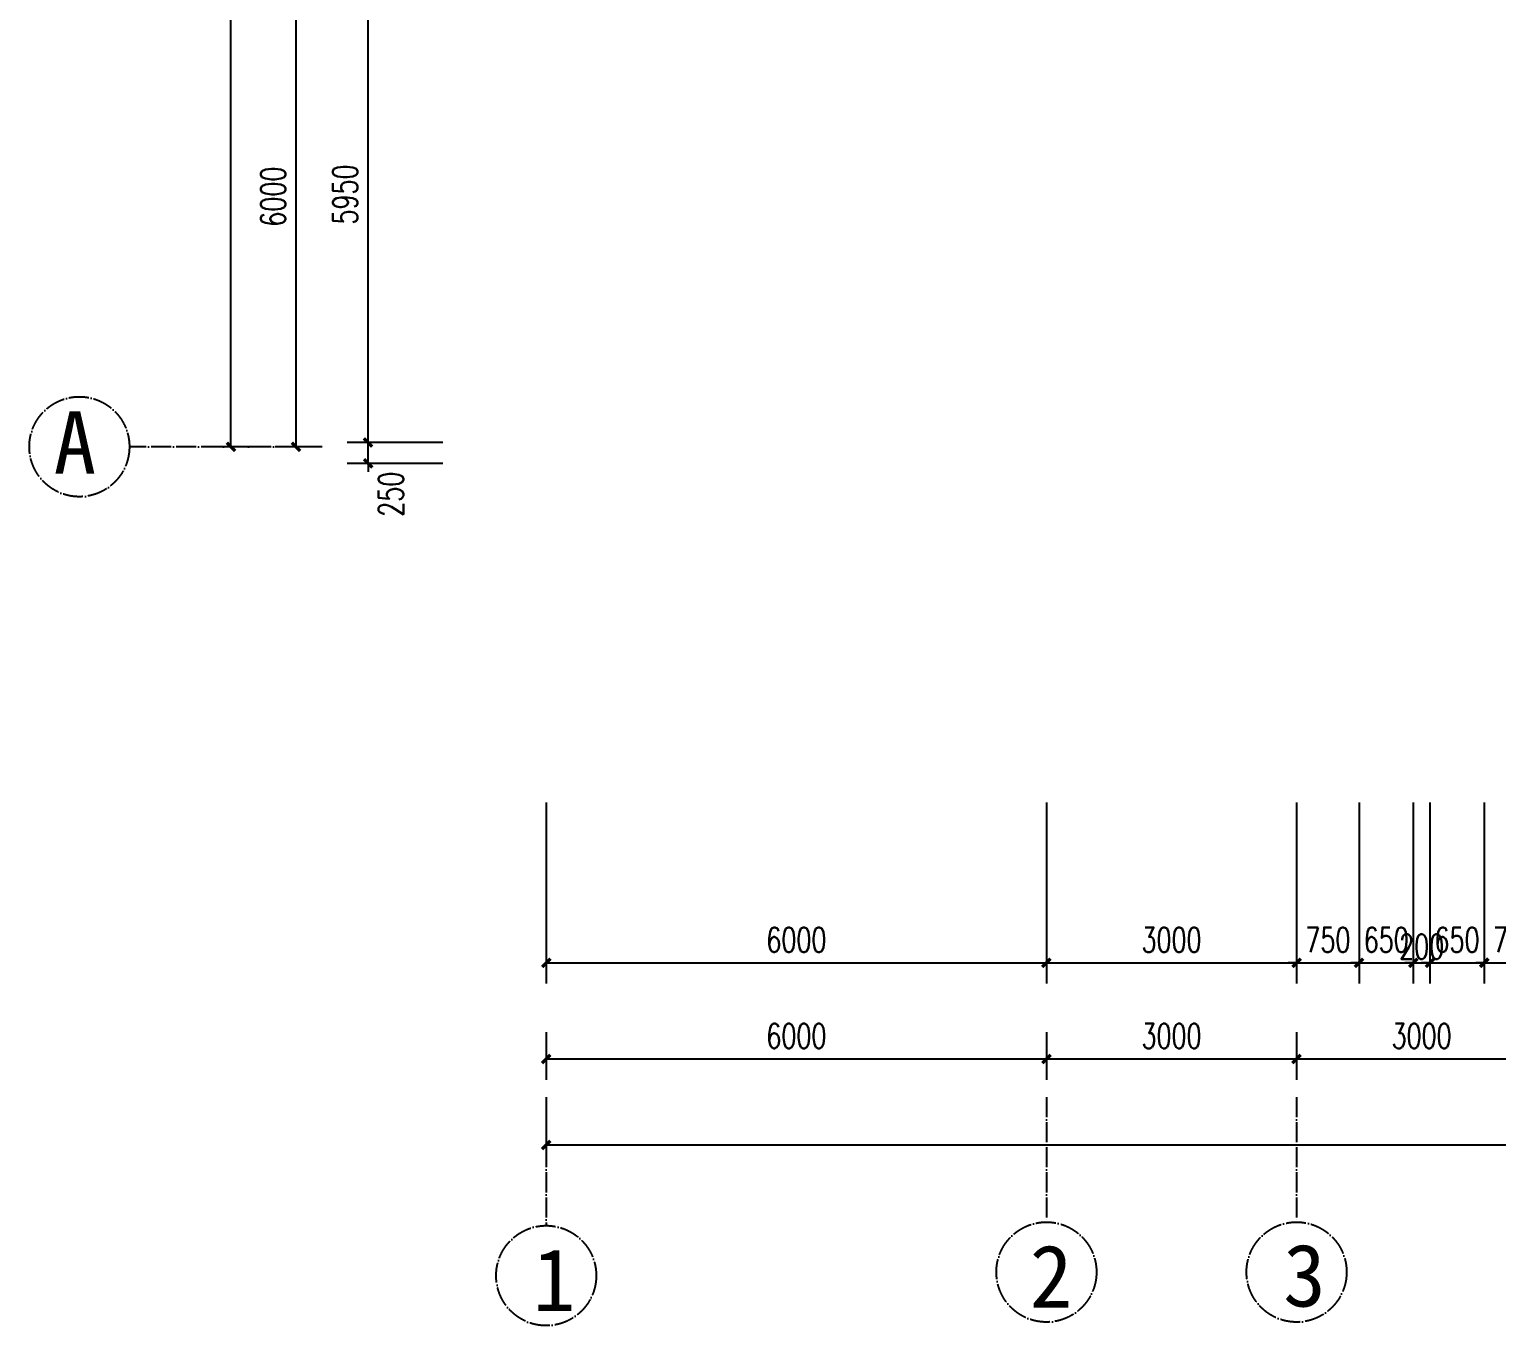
# Model space of a CAD drawing. Header units: millimetres. Extents: x -150677 to 588340, y -254013 to 149700.
# Drawn here: x 38194 to 55794, y 92616 to 108165 of the extents above; entities that cross this region are included whole.
import ezdxf

# ---------------------------------------------------------------- set-up
doc = ezdxf.new("R2010")
doc.units = ezdxf.units.MM
doc.header["$LTSCALE"] = 10
doc.header["$MEASUREMENT"] = 0
doc.linetypes.add('ACAD_ISO04W100', pattern=[30, 24, -3, 0, -3])
for name, color, linetype in [('1-Aa轴线', 240, 'ACAD_ISO04W100'), ('1-Ab轴号', 3, 'Continuous'), ('PUB_DIM', 3, 'Continuous')]:
    doc.layers.add(name, color=color, linetype=linetype)
doc.styles.add('_TCH_DIM_T3', font='SIMPLEX', dxfattribs={"width": 0.705882, "bigfont": 'GBCBIG'})
doc.styles.get("Standard").update_dxf_attribs({"font": ''})
doc.styles.get('Standard').set_extended_font_data('SimSun')
doc.dimstyles.new('_TCH_ARCH&&100', dxfattribs={"dimtxt": 297.5, "dimasz": 100, "dimexe": 250, "dimexo": 300, "dimgap": 126.25, "dimtad": 1, "dimdec": 0, "dimzin": 0, "dimdsep": 46, "dimtxsty": '_TCH_DIM_T3', "dimblk": 'ARCHTICK', "dimcen": 0.09, "dimclrt": 7, "dimazin": 2, "dimtfac": 1, "dimtdec": 0, "dimtix": 1, "dimtmove": 2, "dimatfit": 3, "dimfxl": 1, "dimtolj": 1, "dimtzin": 0, "dimarcsym": 0})

# ---------------------------------------------------------------- blocks, each defined once
blk = doc.blocks.new('_ArchTick')
at = {"color": 0, "linetype": 'ByBlock', "const_width": 0.4}
blk.add_lwpolyline([(-0.5, -0.5), (0.5, 0.5)], dxfattribs=at)
blk = doc.blocks.new('*D944')
at = {"layer": 'Defpoints', "color": 0, "transparency": 16777216}
for p in [(42258, 103209), (43452, 103209), (43452, 102959)]:
    blk.add_point(p, dxfattribs=at)
at = {"layer": 'PUB_DIM', "color": 0, "lineweight": -2, "transparency": 16777216}
for p, q in [((42258, 103209), (42258, 103309)), ((43152, 103209), (42008, 103209)), ((42258, 102959), (42258, 103209)), ((43152, 102959), (42008, 102959)), ((42258, 102959), (42258, 102859))]:
    blk.add_line(p, q, dxfattribs=at)
at = {"layer": 'PUB_DIM', "color": 0, "lineweight": -2, "transparency": 16777216, "xscale": 100, "yscale": 100, "zscale": 100}
for p, rotation in [((42258, 103209), 270), ((42258, 102959), 90)]:
    blk.add_blockref('_ArchTick', p, dxfattribs=dict(at, rotation=rotation))
at = {"layer": 'PUB_DIM', "color": 7, "transparency": 16777216, "insert": (42533, 102589), "char_height": 297.5, "attachment_point": 5, "rotation": 90, "style": '_TCH_DIM_T3'}
blk.add_mtext('\\A1;250', dxfattribs=at)
blk = doc.blocks.new('*D945')
at = {"layer": 'Defpoints', "color": 0, "transparency": 16777216}
for p in [(42258, 109159), (43452, 109159), (43452, 103209)]:
    blk.add_point(p, dxfattribs=at)
at = {"layer": 'PUB_DIM', "color": 0, "lineweight": -2, "transparency": 16777216}
for p, q in [((43152, 109159), (42008, 109159)), ((42258, 103209), (42258, 109159)), ((43152, 103209), (42008, 103209))]:
    blk.add_line(p, q, dxfattribs=at)
at = {"layer": 'PUB_DIM', "color": 0, "lineweight": -2, "transparency": 16777216, "xscale": 100, "yscale": 100, "zscale": 100}
for p, rotation in [((42258, 109159), 90), ((42258, 103209), 270)]:
    blk.add_blockref('_ArchTick', p, dxfattribs=dict(at, rotation=rotation))
at = {"layer": 'PUB_DIM', "color": 7, "transparency": 16777216, "insert": (41983, 106184), "char_height": 297.5, "attachment_point": 5, "rotation": 90, "style": '_TCH_DIM_T3'}
blk.add_mtext('\\A1;5950', dxfattribs=at)
blk = doc.blocks.new('*D970')
at = {"layer": 'Defpoints', "color": 0, "transparency": 16777216}
for p in [(41394, 109159), (42008, 109159), (42008, 103157)]:
    blk.add_point(p, dxfattribs=at)
at = {"layer": 'PUB_DIM', "color": 0, "lineweight": -2, "transparency": 16777216}
for p, q in [((41708, 109159), (41144, 109159)), ((41394, 103157), (41394, 109159)), ((41708, 103157), (41144, 103157))]:
    blk.add_line(p, q, dxfattribs=at)
at = {"layer": 'PUB_DIM', "color": 0, "lineweight": -2, "transparency": 16777216, "xscale": 100, "yscale": 100, "zscale": 100}
for p, rotation in [((41394, 109159), 90), ((41394, 103157), 270)]:
    blk.add_blockref('_ArchTick', p, dxfattribs=dict(at, rotation=rotation))
at = {"layer": 'PUB_DIM', "color": 7, "transparency": 16777216, "insert": (41119, 106158), "char_height": 297.5, "attachment_point": 5, "rotation": 90, "style": '_TCH_DIM_T3'}
blk.add_mtext('\\A1;6000', dxfattribs=at)
blk = doc.blocks.new('*D980')
at = {"layer": 'Defpoints', "color": 0, "transparency": 16777216}
for p in [(40612, 139159), (41394, 139159), (41394, 103157)]:
    blk.add_point(p, dxfattribs=at)
at = {"layer": 'PUB_DIM', "color": 0, "lineweight": -2, "transparency": 16777216}
for p, q in [((41094, 139159), (40362, 139159)), ((40612, 103157), (40612, 139159)), ((41094, 103157), (40362, 103157))]:
    blk.add_line(p, q, dxfattribs=at)
at = {"layer": 'PUB_DIM', "color": 0, "lineweight": -2, "transparency": 16777216, "xscale": 100, "yscale": 100, "zscale": 100}
for p, rotation in [((40612, 139159), 90), ((40612, 103157), 270)]:
    blk.add_blockref('_ArchTick', p, dxfattribs=dict(at, rotation=rotation))
at = {"layer": 'PUB_DIM', "color": 7, "transparency": 16777216, "insert": (40337, 121158), "char_height": 297.5, "attachment_point": 5, "rotation": 90, "style": '_TCH_DIM_T3'}
blk.add_mtext('\\A1;36050', dxfattribs=at)
blk = doc.blocks.new('*D981')
at = {"layer": 'Defpoints', "color": 0, "transparency": 16777216}
for p in [(44394, 99189), (50394, 99189), (50394, 96968)]:
    blk.add_point(p, dxfattribs=at)
at = {"layer": 'PUB_DIM', "color": 0, "lineweight": -2, "transparency": 16777216}
for p, q in [((44394, 98889), (44394, 96718)), ((50394, 98889), (50394, 96718)), ((44394, 96968), (50394, 96968))]:
    blk.add_line(p, q, dxfattribs=at)
at = {"layer": 'PUB_DIM', "color": 0, "lineweight": -2, "transparency": 16777216, "xscale": 100, "yscale": 100, "zscale": 100, "rotation": 180}
blk.add_blockref('_ArchTick', (44394, 96968), dxfattribs=at)
at = {"layer": 'PUB_DIM', "color": 0, "lineweight": -2, "transparency": 16777216, "xscale": 100, "yscale": 100, "zscale": 100}
blk.add_blockref('_ArchTick', (50394, 96968), dxfattribs=at)
at = {"layer": 'PUB_DIM', "color": 7, "transparency": 16777216, "insert": (47394, 97243), "char_height": 297.5, "attachment_point": 5, "style": '_TCH_DIM_T3'}
blk.add_mtext('\\A1;6000', dxfattribs=at)
blk = doc.blocks.new('*D982')
at = {"layer": 'Defpoints', "color": 0, "transparency": 16777216}
for p in [(50394, 99189), (53394, 99189), (53394, 96968)]:
    blk.add_point(p, dxfattribs=at)
at = {"layer": 'PUB_DIM', "color": 0, "lineweight": -2, "transparency": 16777216}
for p, q in [((50394, 98889), (50394, 96718)), ((53394, 98889), (53394, 96718)), ((50394, 96968), (53394, 96968))]:
    blk.add_line(p, q, dxfattribs=at)
at = {"layer": 'PUB_DIM', "color": 0, "lineweight": -2, "transparency": 16777216, "xscale": 100, "yscale": 100, "zscale": 100, "rotation": 180}
blk.add_blockref('_ArchTick', (50394, 96968), dxfattribs=at)
at = {"layer": 'PUB_DIM', "color": 0, "lineweight": -2, "transparency": 16777216, "xscale": 100, "yscale": 100, "zscale": 100}
blk.add_blockref('_ArchTick', (53394, 96968), dxfattribs=at)
at = {"layer": 'PUB_DIM', "color": 7, "transparency": 16777216, "insert": (51894, 97243), "char_height": 297.5, "attachment_point": 5, "style": '_TCH_DIM_T3'}
blk.add_mtext('\\A1;3000', dxfattribs=at)
blk = doc.blocks.new('*D983')
at = {"layer": 'Defpoints', "color": 0, "transparency": 16777216}
for p in [(53394, 99189), (54144, 99189), (54144, 96968)]:
    blk.add_point(p, dxfattribs=at)
at = {"layer": 'PUB_DIM', "color": 0, "lineweight": -2, "transparency": 16777216}
for p, q in [((53394, 98889), (53394, 96718)), ((54144, 98889), (54144, 96718)), ((53394, 96968), (53294, 96968)), ((53394, 96968), (54144, 96968)), ((54144, 96968), (54244, 96968))]:
    blk.add_line(p, q, dxfattribs=at)
at = {"layer": 'PUB_DIM', "color": 0, "lineweight": -2, "transparency": 16777216, "xscale": 100, "yscale": 100, "zscale": 100}
blk.add_blockref('_ArchTick', (53394, 96968), dxfattribs=at)
at = {"layer": 'PUB_DIM', "color": 0, "lineweight": -2, "transparency": 16777216, "xscale": 100, "yscale": 100, "zscale": 100, "rotation": 180}
blk.add_blockref('_ArchTick', (54144, 96968), dxfattribs=at)
at = {"layer": 'PUB_DIM', "color": 7, "transparency": 16777216, "insert": (53769, 97243), "char_height": 297.5, "attachment_point": 5, "style": '_TCH_DIM_T3'}
blk.add_mtext('\\A1;750', dxfattribs=at)
blk = doc.blocks.new('*D984')
at = {"layer": 'Defpoints', "color": 0, "transparency": 16777216}
for p in [(54144, 99189), (54794, 99189), (54794, 96968)]:
    blk.add_point(p, dxfattribs=at)
at = {"layer": 'PUB_DIM', "color": 0, "lineweight": -2, "transparency": 16777216}
for p, q in [((54144, 98889), (54144, 96718)), ((54794, 98889), (54794, 96718)), ((54144, 96968), (54044, 96968)), ((54144, 96968), (54794, 96968)), ((54794, 96968), (54894, 96968))]:
    blk.add_line(p, q, dxfattribs=at)
at = {"layer": 'PUB_DIM', "color": 0, "lineweight": -2, "transparency": 16777216, "xscale": 100, "yscale": 100, "zscale": 100}
blk.add_blockref('_ArchTick', (54144, 96968), dxfattribs=at)
at = {"layer": 'PUB_DIM', "color": 0, "lineweight": -2, "transparency": 16777216, "xscale": 100, "yscale": 100, "zscale": 100, "rotation": 180}
blk.add_blockref('_ArchTick', (54794, 96968), dxfattribs=at)
at = {"layer": 'PUB_DIM', "color": 7, "transparency": 16777216, "insert": (54469, 97243), "char_height": 297.5, "attachment_point": 5, "style": '_TCH_DIM_T3'}
blk.add_mtext('\\A1;650', dxfattribs=at)
blk = doc.blocks.new('*D985')
at = {"layer": 'Defpoints', "color": 0, "transparency": 16777216}
for p in [(54794, 99189), (54994, 99189), (54994, 96968)]:
    blk.add_point(p, dxfattribs=at)
at = {"layer": 'PUB_DIM', "color": 0, "lineweight": -2, "transparency": 16777216}
for p, q in [((54794, 98889), (54794, 96718)), ((54994, 98889), (54994, 96718)), ((54794, 96968), (54694, 96968)), ((54794, 96968), (54994, 96968)), ((54994, 96968), (55094, 96968))]:
    blk.add_line(p, q, dxfattribs=at)
at = {"layer": 'PUB_DIM', "color": 0, "lineweight": -2, "transparency": 16777216, "xscale": 100, "yscale": 100, "zscale": 100}
blk.add_blockref('_ArchTick', (54794, 96968), dxfattribs=at)
at = {"layer": 'PUB_DIM', "color": 0, "lineweight": -2, "transparency": 16777216, "xscale": 100, "yscale": 100, "zscale": 100, "rotation": 180}
blk.add_blockref('_ArchTick', (54994, 96968), dxfattribs=at)
at = {"layer": 'PUB_DIM', "color": 7, "transparency": 16777216, "insert": (54894, 97162), "char_height": 297.5, "attachment_point": 5, "style": '_TCH_DIM_T3'}
blk.add_mtext('\\A1;200', dxfattribs=at)
blk = doc.blocks.new('*D986')
at = {"layer": 'Defpoints', "color": 0, "transparency": 16777216}
for p in [(54994, 99189), (55644, 99189), (55644, 96968)]:
    blk.add_point(p, dxfattribs=at)
at = {"layer": 'PUB_DIM', "color": 0, "lineweight": -2, "transparency": 16777216}
for p, q in [((54994, 98889), (54994, 96718)), ((55644, 98889), (55644, 96718)), ((54994, 96968), (54894, 96968)), ((54994, 96968), (55644, 96968)), ((55644, 96968), (55744, 96968))]:
    blk.add_line(p, q, dxfattribs=at)
at = {"layer": 'PUB_DIM', "color": 0, "lineweight": -2, "transparency": 16777216, "xscale": 100, "yscale": 100, "zscale": 100}
blk.add_blockref('_ArchTick', (54994, 96968), dxfattribs=at)
at = {"layer": 'PUB_DIM', "color": 0, "lineweight": -2, "transparency": 16777216, "xscale": 100, "yscale": 100, "zscale": 100, "rotation": 180}
blk.add_blockref('_ArchTick', (55644, 96968), dxfattribs=at)
at = {"layer": 'PUB_DIM', "color": 7, "transparency": 16777216, "insert": (55319, 97243), "char_height": 297.5, "attachment_point": 5, "style": '_TCH_DIM_T3'}
blk.add_mtext('\\A1;650', dxfattribs=at)
blk = doc.blocks.new('*D987')
at = {"layer": 'Defpoints', "color": 0, "transparency": 16777216}
for p in [(55644, 99189), (56394, 99189), (56394, 96968)]:
    blk.add_point(p, dxfattribs=at)
at = {"layer": 'PUB_DIM', "color": 0, "lineweight": -2, "transparency": 16777216}
for p, q in [((55644, 98889), (55644, 96718)), ((56394, 98889), (56394, 96718)), ((55644, 96968), (55544, 96968)), ((55644, 96968), (56394, 96968)), ((56394, 96968), (56494, 96968))]:
    blk.add_line(p, q, dxfattribs=at)
at = {"layer": 'PUB_DIM', "color": 0, "lineweight": -2, "transparency": 16777216, "xscale": 100, "yscale": 100, "zscale": 100}
blk.add_blockref('_ArchTick', (55644, 96968), dxfattribs=at)
at = {"layer": 'PUB_DIM', "color": 0, "lineweight": -2, "transparency": 16777216, "xscale": 100, "yscale": 100, "zscale": 100, "rotation": 180}
blk.add_blockref('_ArchTick', (56394, 96968), dxfattribs=at)
at = {"layer": 'PUB_DIM', "color": 7, "transparency": 16777216, "insert": (56019, 97243), "char_height": 297.5, "attachment_point": 5, "style": '_TCH_DIM_T3'}
blk.add_mtext('\\A1;750', dxfattribs=at)
blk = doc.blocks.new('*D1004')
at = {"layer": 'Defpoints', "color": 0, "transparency": 16777216}
for p in [(44394, 96436), (50394, 96436), (50394, 95815)]:
    blk.add_point(p, dxfattribs=at)
at = {"layer": 'PUB_DIM', "color": 0, "lineweight": -2, "transparency": 16777216}
for p, q in [((44394, 96136), (44394, 95565)), ((50394, 96136), (50394, 95565)), ((44394, 95815), (50394, 95815))]:
    blk.add_line(p, q, dxfattribs=at)
at = {"layer": 'PUB_DIM', "color": 0, "lineweight": -2, "transparency": 16777216, "xscale": 100, "yscale": 100, "zscale": 100, "rotation": 180}
blk.add_blockref('_ArchTick', (44394, 95815), dxfattribs=at)
at = {"layer": 'PUB_DIM', "color": 0, "lineweight": -2, "transparency": 16777216, "xscale": 100, "yscale": 100, "zscale": 100}
blk.add_blockref('_ArchTick', (50394, 95815), dxfattribs=at)
at = {"layer": 'PUB_DIM', "color": 7, "transparency": 16777216, "insert": (47394, 96090), "char_height": 297.5, "attachment_point": 5, "style": '_TCH_DIM_T3'}
blk.add_mtext('\\A1;6000', dxfattribs=at)
blk = doc.blocks.new('*D1005')
at = {"layer": 'Defpoints', "color": 0, "transparency": 16777216}
for p in [(50394, 96436), (53394, 96436), (53394, 95815)]:
    blk.add_point(p, dxfattribs=at)
at = {"layer": 'PUB_DIM', "color": 0, "lineweight": -2, "transparency": 16777216}
for p, q in [((50394, 96136), (50394, 95565)), ((53394, 96136), (53394, 95565)), ((50394, 95815), (53394, 95815))]:
    blk.add_line(p, q, dxfattribs=at)
at = {"layer": 'PUB_DIM', "color": 0, "lineweight": -2, "transparency": 16777216, "xscale": 100, "yscale": 100, "zscale": 100, "rotation": 180}
blk.add_blockref('_ArchTick', (50394, 95815), dxfattribs=at)
at = {"layer": 'PUB_DIM', "color": 0, "lineweight": -2, "transparency": 16777216, "xscale": 100, "yscale": 100, "zscale": 100}
blk.add_blockref('_ArchTick', (53394, 95815), dxfattribs=at)
at = {"layer": 'PUB_DIM', "color": 7, "transparency": 16777216, "insert": (51894, 96090), "char_height": 297.5, "attachment_point": 5, "style": '_TCH_DIM_T3'}
blk.add_mtext('\\A1;3000', dxfattribs=at)
blk = doc.blocks.new('*D1006')
at = {"layer": 'Defpoints', "color": 0, "transparency": 16777216}
for p in [(53394, 96436), (56394, 96436), (56394, 95815)]:
    blk.add_point(p, dxfattribs=at)
at = {"layer": 'PUB_DIM', "color": 0, "lineweight": -2, "transparency": 16777216}
for p, q in [((53394, 96136), (53394, 95565)), ((56394, 96136), (56394, 95565)), ((53394, 95815), (56394, 95815))]:
    blk.add_line(p, q, dxfattribs=at)
at = {"layer": 'PUB_DIM', "color": 0, "lineweight": -2, "transparency": 16777216, "xscale": 100, "yscale": 100, "zscale": 100, "rotation": 180}
blk.add_blockref('_ArchTick', (53394, 95815), dxfattribs=at)
at = {"layer": 'PUB_DIM', "color": 0, "lineweight": -2, "transparency": 16777216, "xscale": 100, "yscale": 100, "zscale": 100}
blk.add_blockref('_ArchTick', (56394, 95815), dxfattribs=at)
at = {"layer": 'PUB_DIM', "color": 7, "transparency": 16777216, "insert": (54894, 96090), "char_height": 297.5, "attachment_point": 5, "style": '_TCH_DIM_T3'}
blk.add_mtext('\\A1;3000', dxfattribs=at)
blk = doc.blocks.new('*D1016')
at = {"layer": 'Defpoints', "color": 0, "transparency": 16777216}
for p in [(44394, 95565), (105594, 95565), (105594, 94783)]:
    blk.add_point(p, dxfattribs=at)
at = {"layer": 'PUB_DIM', "color": 0, "lineweight": -2, "transparency": 16777216}
for p, q in [((44394, 95265), (44394, 94533)), ((105594, 95265), (105594, 94533)), ((44394, 94783), (105594, 94783))]:
    blk.add_line(p, q, dxfattribs=at)
at = {"layer": 'PUB_DIM', "color": 0, "lineweight": -2, "transparency": 16777216, "xscale": 100, "yscale": 100, "zscale": 100, "rotation": 180}
blk.add_blockref('_ArchTick', (44394, 94783), dxfattribs=at)
at = {"layer": 'PUB_DIM', "color": 0, "lineweight": -2, "transparency": 16777216, "xscale": 100, "yscale": 100, "zscale": 100}
blk.add_blockref('_ArchTick', (105594, 94783), dxfattribs=at)
at = {"layer": 'PUB_DIM', "color": 7, "transparency": 16777216, "insert": (74994, 95058), "char_height": 297.5, "attachment_point": 5, "style": '_TCH_DIM_T3'}
blk.add_mtext('\\A1;61200', dxfattribs=at)

msp = doc.modelspace()

# ---------------------------------------------------------------- linework, layer by layer
at = {"layer": '1-Aa轴线'}
for p, q in [((41394.4, 103158.7), (39394.4, 103158.7)), ((44393.7, 95355.1), (44393.7, 93815.6)), ((50393.7, 95355.1), (50393.7, 93858.3)), ((53393.7, 95355.1), (53393.7, 93858.3))]:
    msp.add_line(p, q, dxfattribs=at)
for centre in [(38794.4, 103158.7), (44393.7, 93215.6), (50393.7, 93258.3), (53393.7, 93258.3)]:
    msp.add_circle(centre, 600, dxfattribs=at)

# ---------------------------------------------------------------- texts
at = {"layer": '1-Ab轴号', "char_height": 750, "width": 36.316}
for s, insert, attachment_point in [('{\\fSimSun|b0|i0|c134|p2;A}', (38995.8, 103584.4), 3), ('{\\fSimSun|b0|i0|c134|p2;1}', (44233.8, 92789.8), 7), ('{\\fSimSun|b0|i0|c134|p2;2}', (50194.2, 92832.5), 7), ('{\\fSimSun|b0|i0|c134|p2;3}', (53233.8, 92832.5), 7)]:
    msp.add_mtext(s, dxfattribs=dict(at, insert=insert, attachment_point=attachment_point))

# ---------------------------------------------------------------- dimensions: what is measured, and where the dimension line sits
at = {"layer": 'PUB_DIM'}
for p1, p2, distance, text, picture, middle in [((41394.4, 103156.8), (41394.4, 139158.7), 782.2, '36050', '*D980', (40337.2, 121157.8)), ((42008.3, 103156.8), (42008.3, 109158.7), 613.9, '6000', '*D970', (41119.4, 106157.8))]:
    dim = msp.add_aligned_dim(p1=p1, p2=p2, distance=distance, text=text, dimstyle='_TCH_ARCH&&100', dxfattribs=at)
    dim.commit()
    dim.dimension.update_dxf_attribs({"geometry": picture, "text_midpoint": middle})
for p1, p2, distance, picture, middle in [((43452.2, 103208.7), (43452.2, 109158.7), 1193.9, '*D945', (41983.3, 106183.7)), ((44393.7, 99188.6), (50393.7, 99188.6), -2220.4, '*D981', (47393.7, 97243.2)), ((50393.7, 99188.6), (53393.7, 99188.6), -2220.4, '*D982', (51893.7, 97243.2)), ((53393.7, 99188.6), (54143.7, 99188.6), -2220.4, '*D983', (53768.7, 97243.2)), ((54143.7, 99188.6), (54793.7, 99188.6), -2220.4, '*D984', (54468.7, 97243.2)), ((54993.7, 99188.6), (55643.7, 99188.6), -2220.4, '*D986', (55318.7, 97243.2)), ((55643.7, 99188.6), (56393.7, 99188.6), -2220.4, '*D987', (56018.7, 97243.2)), ((44393.7, 96436.3), (50393.7, 96436.3), -621.5, '*D1004', (47393.7, 96089.8)), ((50393.7, 96436.3), (53393.7, 96436.3), -621.5, '*D1005', (51893.7, 96089.8)), ((53393.7, 96436.3), (56393.7, 96436.3), -621.5, '*D1006', (54893.7, 96089.8)), ((44393.7, 95564.8), (105593.7, 95564.8), -782.1, '*D1016', (74993.7, 95057.7))]:
    dim = msp.add_aligned_dim(p1=p1, p2=p2, distance=distance, dimstyle='_TCH_ARCH&&100', dxfattribs=at)
    dim.commit()
    dim.dimension.update_dxf_attribs({"geometry": picture, "text_midpoint": middle})
for base, p1, p2, angle, picture, middle in [((42258.3, 103208.7), (43452.2, 102958.7), (43452.2, 103208.7), 90, '*D944', (42533.3, 102588.7)), ((54993.7, 96968.2), (54793.7, 99188.6), (54993.7, 99188.6), 0, '*D985', (54893.7, 97162.5))]:
    dim = msp.add_linear_dim(base=base, p1=p1, p2=p2, angle=angle, dimstyle='_TCH_ARCH&&100', dxfattribs=at)
    dim.commit()
    dim.dimension.update_dxf_attribs({"geometry": picture, "text_midpoint": middle, "dimtype": 129})

doc.saveas('drawing.dxf')
